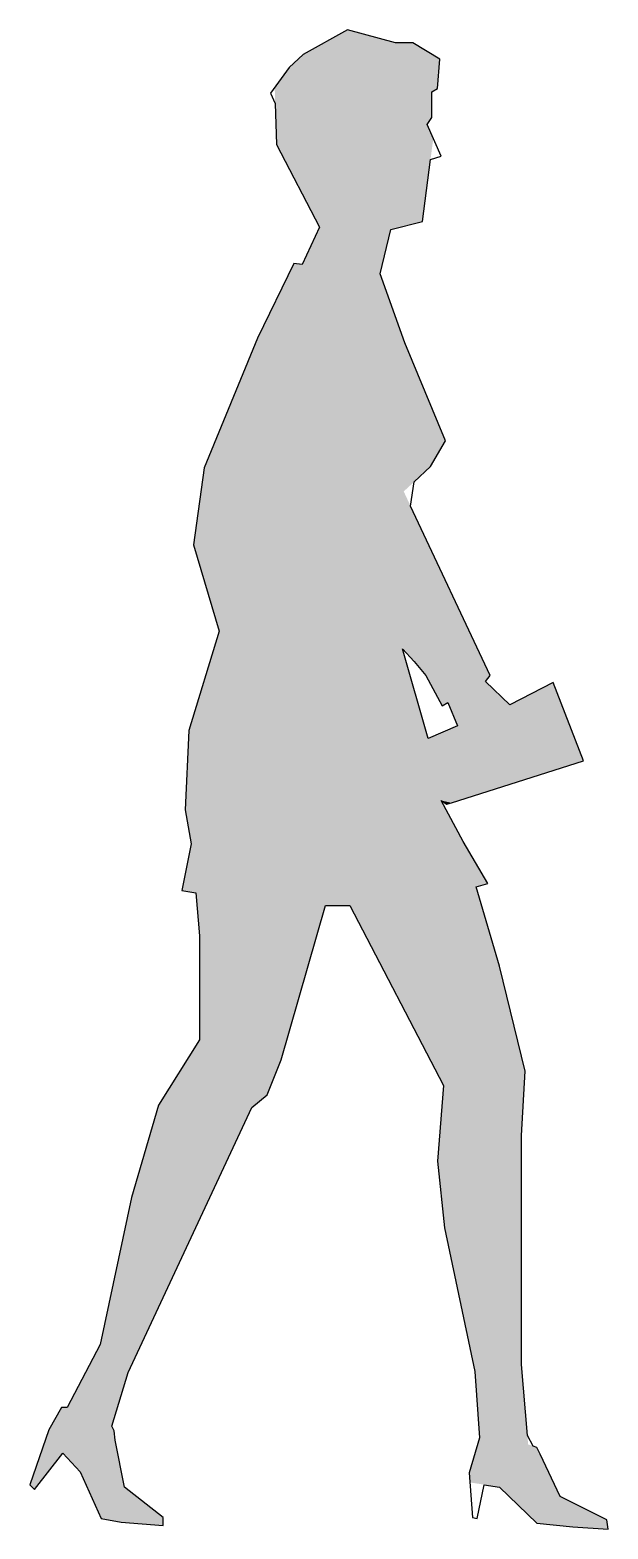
# Model space of a CAD drawing. Extents: x 2575 to 3168, y -6578 to -5041.
import ezdxf

# ---------------------------------------------------------------- set-up
doc = ezdxf.new("R2010")
doc.units = 0
doc.layers.get('0').update_dxf_attribs({"linetype": 'CONTINUOUS'})

# ---------------------------------------------------------------- blocks, each defined once
blk = doc.blocks.new('*U0')
at = {"linetype": 'CONTINUOUS'}
for points in [[(2901, -5040.5), (2855.4, -5065.7), (2950.1, -5053.7)], [(2950.1, -5053.7), (2855.4, -5065.7), (2995.6, -5070.5)], [(2968, -5053.7), (2950.1, -5053.7), (2995.6, -5070.5)], [(2855.4, -5065.7), (2841.1, -5078.9), (2995.6, -5070.5)], [(2995.6, -5070.5), (2841.1, -5078.9), (2993.2, -5100.4)], [(2841.1, -5078.9), (2826.2, -5099.3), (2993.2, -5100.4)], [(2826.2, -5099.3), (2827.9, -5157.9), (2993.2, -5100.4)], [(2993.2, -5100.4), (2827.9, -5157.9), (2987.2, -5104)], [(2987.2, -5104), (2827.9, -5157.9), (2987.2, -5130.4)], [(2987.2, -5130.4), (2827.9, -5157.9), (2982.4, -5137.5)], [(2982.4, -5137.5), (2827.9, -5157.9), (2988.8, -5152)], [(2988.8, -5152), (2827.9, -5157.9), (2977.6, -5236.9)], [(2827.9, -5157.9), (2872.2, -5242.9), (2977.6, -5236.9)], [(2872.2, -5242.9), (2854.3, -5281.2), (2945.3, -5245.3)], [(2977.6, -5236.9), (2872.2, -5242.9), (2945.3, -5245.3)], [(2945.3, -5245.3), (2854.3, -5281.2), (2934.5, -5290.8)], [(2845.9, -5280), (2808.7, -5356.7), (2854.3, -5281.2)], [(2854.3, -5281.2), (2808.7, -5356.7), (2934.5, -5290.8)], [(2934.5, -5290.8), (2808.7, -5356.7), (2959.6, -5361.5)], [(2808.7, -5356.7), (2753.7, -5489.6), (2959.6, -5361.5)], [(2959.6, -5361.5), (2753.7, -5489.6), (3001.5, -5462.1)], [(3001.5, -5462.1), (2753.7, -5489.6), (2986, -5488.4)], [(2986, -5488.4), (2753.7, -5489.6), (2958.5, -5513.9)], [(2753.7, -5489.6), (2742.9, -5568.7), (2958.5, -5513.9)], [(2958.5, -5513.9), (2742.9, -5568.7), (3047.1, -5702.8)], [(2742.9, -5568.7), (2769.2, -5657.3), (2956.7, -5673.4)], [(2742.9, -5568.7), (2956.7, -5673.4), (3047.1, -5702.8)], [(2769.2, -5657.3), (2738.1, -5759.1), (2956.7, -5673.4)], [(2956.7, -5673.4), (2738.1, -5759.1), (2983.6, -5767.4)], [(2956.7, -5673.4), (2981.2, -5702.8), (3047.1, -5702.8)], [(2981.2, -5702.8), (3003.9, -5730.3), (3042.3, -5708.8)], [(2981.2, -5702.8), (2998, -5733.9), (3003.9, -5730.3)], [(3047.1, -5702.8), (2981.2, -5702.8), (3042.3, -5708.8)], [(3042.3, -5708.8), (3003.9, -5730.3), (3067.4, -5732.7)], [(3111.7, -5710), (3067.4, -5732.7), (3142.9, -5790.2)], [(3003.9, -5730.3), (3013.5, -5754.3), (3067.4, -5732.7)], [(3067.4, -5732.7), (3013.5, -5754.3), (3142.9, -5790.2)], [(2738.1, -5759.1), (2734.5, -5840.5), (2983.6, -5767.4)], [(3013.5, -5754.3), (2983.6, -5767.4), (3142.9, -5790.2)], [(2983.6, -5767.4), (2734.5, -5840.5), (2996.8, -5830.9)], [(2983.6, -5767.4), (2996.8, -5830.9), (3142.9, -5790.2)], [(3142.9, -5790.2), (2996.8, -5830.9), (3007.5, -5833.3)], [(2996.8, -5830.9), (2734.5, -5840.5), (3019.5, -5872.8)], [(2734.5, -5840.5), (2740.5, -5875.2), (3019.5, -5872.8)], [(2996.8, -5830.9), (3002.7, -5834.5), (3007.5, -5833.3)], [(3019.5, -5872.8), (2740.5, -5875.2), (3044.7, -5915.9)], [(2740.5, -5875.2), (2730.9, -5923.1), (3044.7, -5915.9)], [(3044.7, -5915.9), (2730.9, -5923.1), (3032.7, -5919.5)], [(3032.7, -5919.5), (2730.9, -5923.1), (2903.4, -5938.7)], [(3032.7, -5919.5), (2903.4, -5938.7), (3056.6, -6001)], [(2730.9, -5923.1), (2745.3, -5925.5), (2878.2, -5938.7)], [(2730.9, -5923.1), (2878.2, -5938.7), (2903.4, -5938.7)], [(2745.3, -5925.5), (2748.9, -5969.8), (2878.2, -5938.7)], [(2878.2, -5938.7), (2748.9, -5969.8), (2832.7, -6096.8)], [(2903.4, -5938.7), (2999.2, -6123.1), (3056.6, -6001)], [(2748.9, -5969.8), (2748.9, -6076.4), (2832.7, -6096.8)], [(3056.6, -6001), (2999.2, -6123.1), (3083, -6108.7)], [(2748.9, -6076.4), (2707, -6143.5), (2832.7, -6096.8)], [(2832.7, -6096.8), (2707, -6143.5), (2818.3, -6132.7)], [(3083, -6108.7), (2999.2, -6123.1), (3079.4, -6174.6)], [(2818.3, -6132.7), (2707, -6143.5), (2802.8, -6145.9)], [(2999.2, -6123.1), (2993.2, -6201), (3079.4, -6174.6)], [(2802.8, -6145.9), (2679.4, -6238.1), (2675.8, -6417.7)], [(2707, -6143.5), (2679.4, -6238.1), (2802.8, -6145.9)], [(3079.4, -6174.6), (2993.2, -6201), (3079.4, -6409.3)], [(2993.2, -6201), (3000.4, -6269.2), (3079.4, -6409.3)], [(2679.4, -6238.1), (2647.1, -6389), (2675.8, -6417.7)], [(3000.4, -6269.2), (3031.5, -6416.5), (3079.4, -6409.3)], [(2647.1, -6389), (2613.5, -6453.6), (2675.8, -6417.7)], [(3079.4, -6409.3), (3031.5, -6416.5), (3086.1, -6491.4)], [(2675.8, -6417.7), (2613.5, -6453.6), (2659.1, -6472.8)], [(3031.5, -6416.5), (3036.3, -6484.8), (3086.1, -6491.4)], [(2607.6, -6453.6), (2594.4, -6476.4), (2659.1, -6472.8)], [(2613.5, -6453.6), (2607.6, -6453.6), (2659.1, -6472.8)], [(2659.1, -6472.8), (2594.4, -6476.4), (2660.3, -6475.2)], [(2594.4, -6476.4), (2575.2, -6532.7), (2608.8, -6500.3)], [(2660.3, -6475.2), (2594.4, -6476.4), (2608.8, -6500.3)], [(2660.3, -6475.2), (2608.8, -6500.3), (2672.2, -6535.1)], [(3036.3, -6484.8), (3025.5, -6520.7), (3086.1, -6491.4)], [(2608.8, -6500.3), (2575.2, -6532.7), (2580, -6537.5)], [(2608.8, -6500.3), (2626.7, -6519.5), (2672.2, -6535.1)], [(3086.1, -6491.4), (3025.5, -6520.7), (3095, -6494.4)], [(3095, -6494.4), (3025.5, -6520.7), (3098.6, -6501.5)], [(3098.6, -6501.5), (3025.5, -6520.7), (3118.9, -6544.7)], [(2626.7, -6519.5), (2648.3, -6567.4), (2672.2, -6535.1)], [(3025.5, -6520.7), (3026.3, -6530.4), (3118.9, -6544.7)], [(3026.3, -6530.4), (3056.6, -6535.1), (3118.9, -6544.7)], [(2672.2, -6535.1), (2648.3, -6567.4), (2711.7, -6566.2)], [(3056.6, -6535.1), (3095, -6572.2), (3118.9, -6544.7)], [(3118.9, -6544.7), (3095, -6572.2), (3166.8, -6568.6)], [(2711.7, -6566.2), (2648.3, -6567.4), (2711.7, -6574.6)], [(2648.3, -6567.4), (2668.6, -6571), (2711.7, -6574.6)], [(3166.8, -6568.6), (3095, -6572.2), (3168, -6578.2)], [(3095, -6572.2), (3132.1, -6575.8), (3168, -6578.2)]]:
    blk.add_solid(points, dxfattribs=at)

msp = doc.modelspace()

# ---------------------------------------------------------------- linework, layer by layer
at = {"color": 0}
for points in [[(3002.7, -5834.5), (3007.5, -5833.3), (3142.9, -5790.2), (3111.7, -5710), (3067.4, -5732.7), (3042.3, -5708.8), (3047.1, -5702.8), (2965.6, -5529.1), (2969.2, -5504), (2986, -5488.4), (3001.5, -5462.1), (2959.6, -5361.5), (2934.5, -5290.8), (2945.3, -5245.3), (2977.6, -5236.9), (2986, -5173.5), (2996.8, -5169.9), (2982.4, -5137.5), (2987.2, -5130.4), (2987.2, -5104), (2993.2, -5100.4), (2995.6, -5070.5), (2968, -5053.7), (2950.1, -5053.7), (2901, -5040.5), (2855.4, -5065.7), (2841.1, -5078.9), (2821.9, -5105.2), (2826.7, -5116), (2827.9, -5157.9), (2872.2, -5242.9), (2854.3, -5281.2), (2845.9, -5280), (2808.7, -5356.7), (2753.7, -5489.6), (2742.9, -5568.7), (2769.2, -5657.3), (2738.1, -5759.1), (2734.5, -5840.5), (2740.5, -5875.2), (2730.9, -5923.1), (2745.3, -5925.5), (2748.9, -5969.8), (2748.9, -6076.4), (2707, -6143.5), (2679.4, -6238.1), (2647.1, -6389), (2613.5, -6453.6), (2607.6, -6453.6), (2594.4, -6476.4), (2575.2, -6532.7), (2580, -6537.5), (2608.8, -6500.3), (2626.7, -6519.5), (2648.3, -6567.4), (2668.6, -6571), (2711.7, -6574.6), (2711.7, -6566.2), (2672.2, -6535.1), (2662.6, -6487.2), (2661.4, -6477.6), (2659.1, -6472.8), (2675.8, -6417.7), (2802.8, -6145.9), (2818.3, -6132.7), (2832.7, -6096.8), (2878.2, -5938.7), (2903.4, -5938.7), (2999.2, -6123.1), (2993.2, -6201), (3000.4, -6269.2), (3031.5, -6416.5), (3036.3, -6484.8), (3025.5, -6520.7), (3029.1, -6566.2), (3033.9, -6567.4), (3041.1, -6532.7), (3056.6, -6535.1), (3095, -6572.2), (3132.1, -6575.8), (3168, -6578.2), (3166.8, -6568.6), (3118.9, -6544.7), (3098.6, -6501.5), (3095, -6494.4), (3091.4, -6493.2), (3085.4, -6482.4), (3079.4, -6409.3), (3079.4, -6174.6), (3083, -6108.7), (3056.6, -6001), (3032.7, -5919.5), (3044.7, -5915.9), (3019.5, -5872.8), (2996.8, -5830.9), (3002.7, -5834.5), (3002.7, -5834.5)], [(3002.7, -5834.5), (3007.5, -5833.3), (3142.9, -5790.2), (3111.7, -5710), (3067.4, -5732.7), (3042.3, -5708.8), (3047.1, -5702.8), (2965.6, -5529.1), (2969.2, -5504), (2986, -5488.4), (3001.5, -5462.1), (2959.6, -5361.5), (2934.5, -5290.8), (2945.3, -5245.3), (2977.6, -5236.9), (2986, -5173.5), (2996.8, -5169.9), (2982.4, -5137.5), (2987.2, -5130.4), (2987.2, -5104), (2993.2, -5100.4), (2995.6, -5070.5), (2968, -5053.7), (2950.1, -5053.7), (2901, -5040.5), (2855.4, -5065.7), (2841.1, -5078.9), (2821.9, -5105.2), (2826.7, -5116), (2827.9, -5157.9), (2872.2, -5242.9), (2854.3, -5281.2), (2845.9, -5280), (2808.7, -5356.7), (2753.7, -5489.6), (2742.9, -5568.7), (2769.2, -5657.3), (2738.1, -5759.1), (2734.5, -5840.5), (2740.5, -5875.2), (2730.9, -5923.1), (2745.3, -5925.5), (2748.9, -5969.8), (2748.9, -6076.4), (2707, -6143.5), (2679.4, -6238.1), (2647.1, -6389), (2613.5, -6453.6), (2607.6, -6453.6), (2594.4, -6476.4), (2575.2, -6532.7), (2580, -6537.5), (2608.8, -6500.3), (2626.7, -6519.5), (2648.3, -6567.4), (2668.6, -6571), (2711.7, -6574.6), (2711.7, -6566.2), (2672.2, -6535.1), (2662.6, -6487.2), (2661.4, -6477.6), (2659.1, -6472.8), (2675.8, -6417.7), (2802.8, -6145.9), (2818.3, -6132.7), (2832.7, -6096.8), (2878.2, -5938.7), (2903.4, -5938.7), (2999.2, -6123.1), (2993.2, -6201), (3000.4, -6269.2), (3031.5, -6416.5), (3036.3, -6484.8), (3025.5, -6520.7), (3029.1, -6566.2), (3033.9, -6567.4), (3041.1, -6532.7), (3056.6, -6535.1), (3095, -6572.2), (3132.1, -6575.8), (3168, -6578.2), (3166.8, -6568.6), (3118.9, -6544.7), (3098.6, -6501.5), (3095, -6494.4), (3091.4, -6493.2), (3085.4, -6482.4), (3079.4, -6409.3), (3079.4, -6174.6), (3083, -6108.7), (3056.6, -6001), (3032.7, -5919.5), (3044.7, -5915.9), (3019.5, -5872.8), (2996.8, -5830.9)], [(2983.6, -5767.4), (2957.2, -5675.2), (2969.2, -5688.4), (2981.2, -5702.8), (2998, -5733.9), (3003.9, -5730.3), (3013.5, -5754.3), (2983.6, -5767.4), (2983.6, -5767.4)], [(2983.6, -5767.4), (2957.2, -5675.2), (2969.2, -5688.4), (2981.2, -5702.8), (2998, -5733.9), (3003.9, -5730.3), (3013.5, -5754.3), (2983.6, -5767.4)]]:
    msp.add_lwpolyline(points, dxfattribs=at)

# ---------------------------------------------------------------- block references
at = {"color": 0, "linetype": 'CONTINUOUS'}
msp.add_blockref('*U0', (0, 0), dxfattribs=at)

doc.saveas('drawing.dxf')
